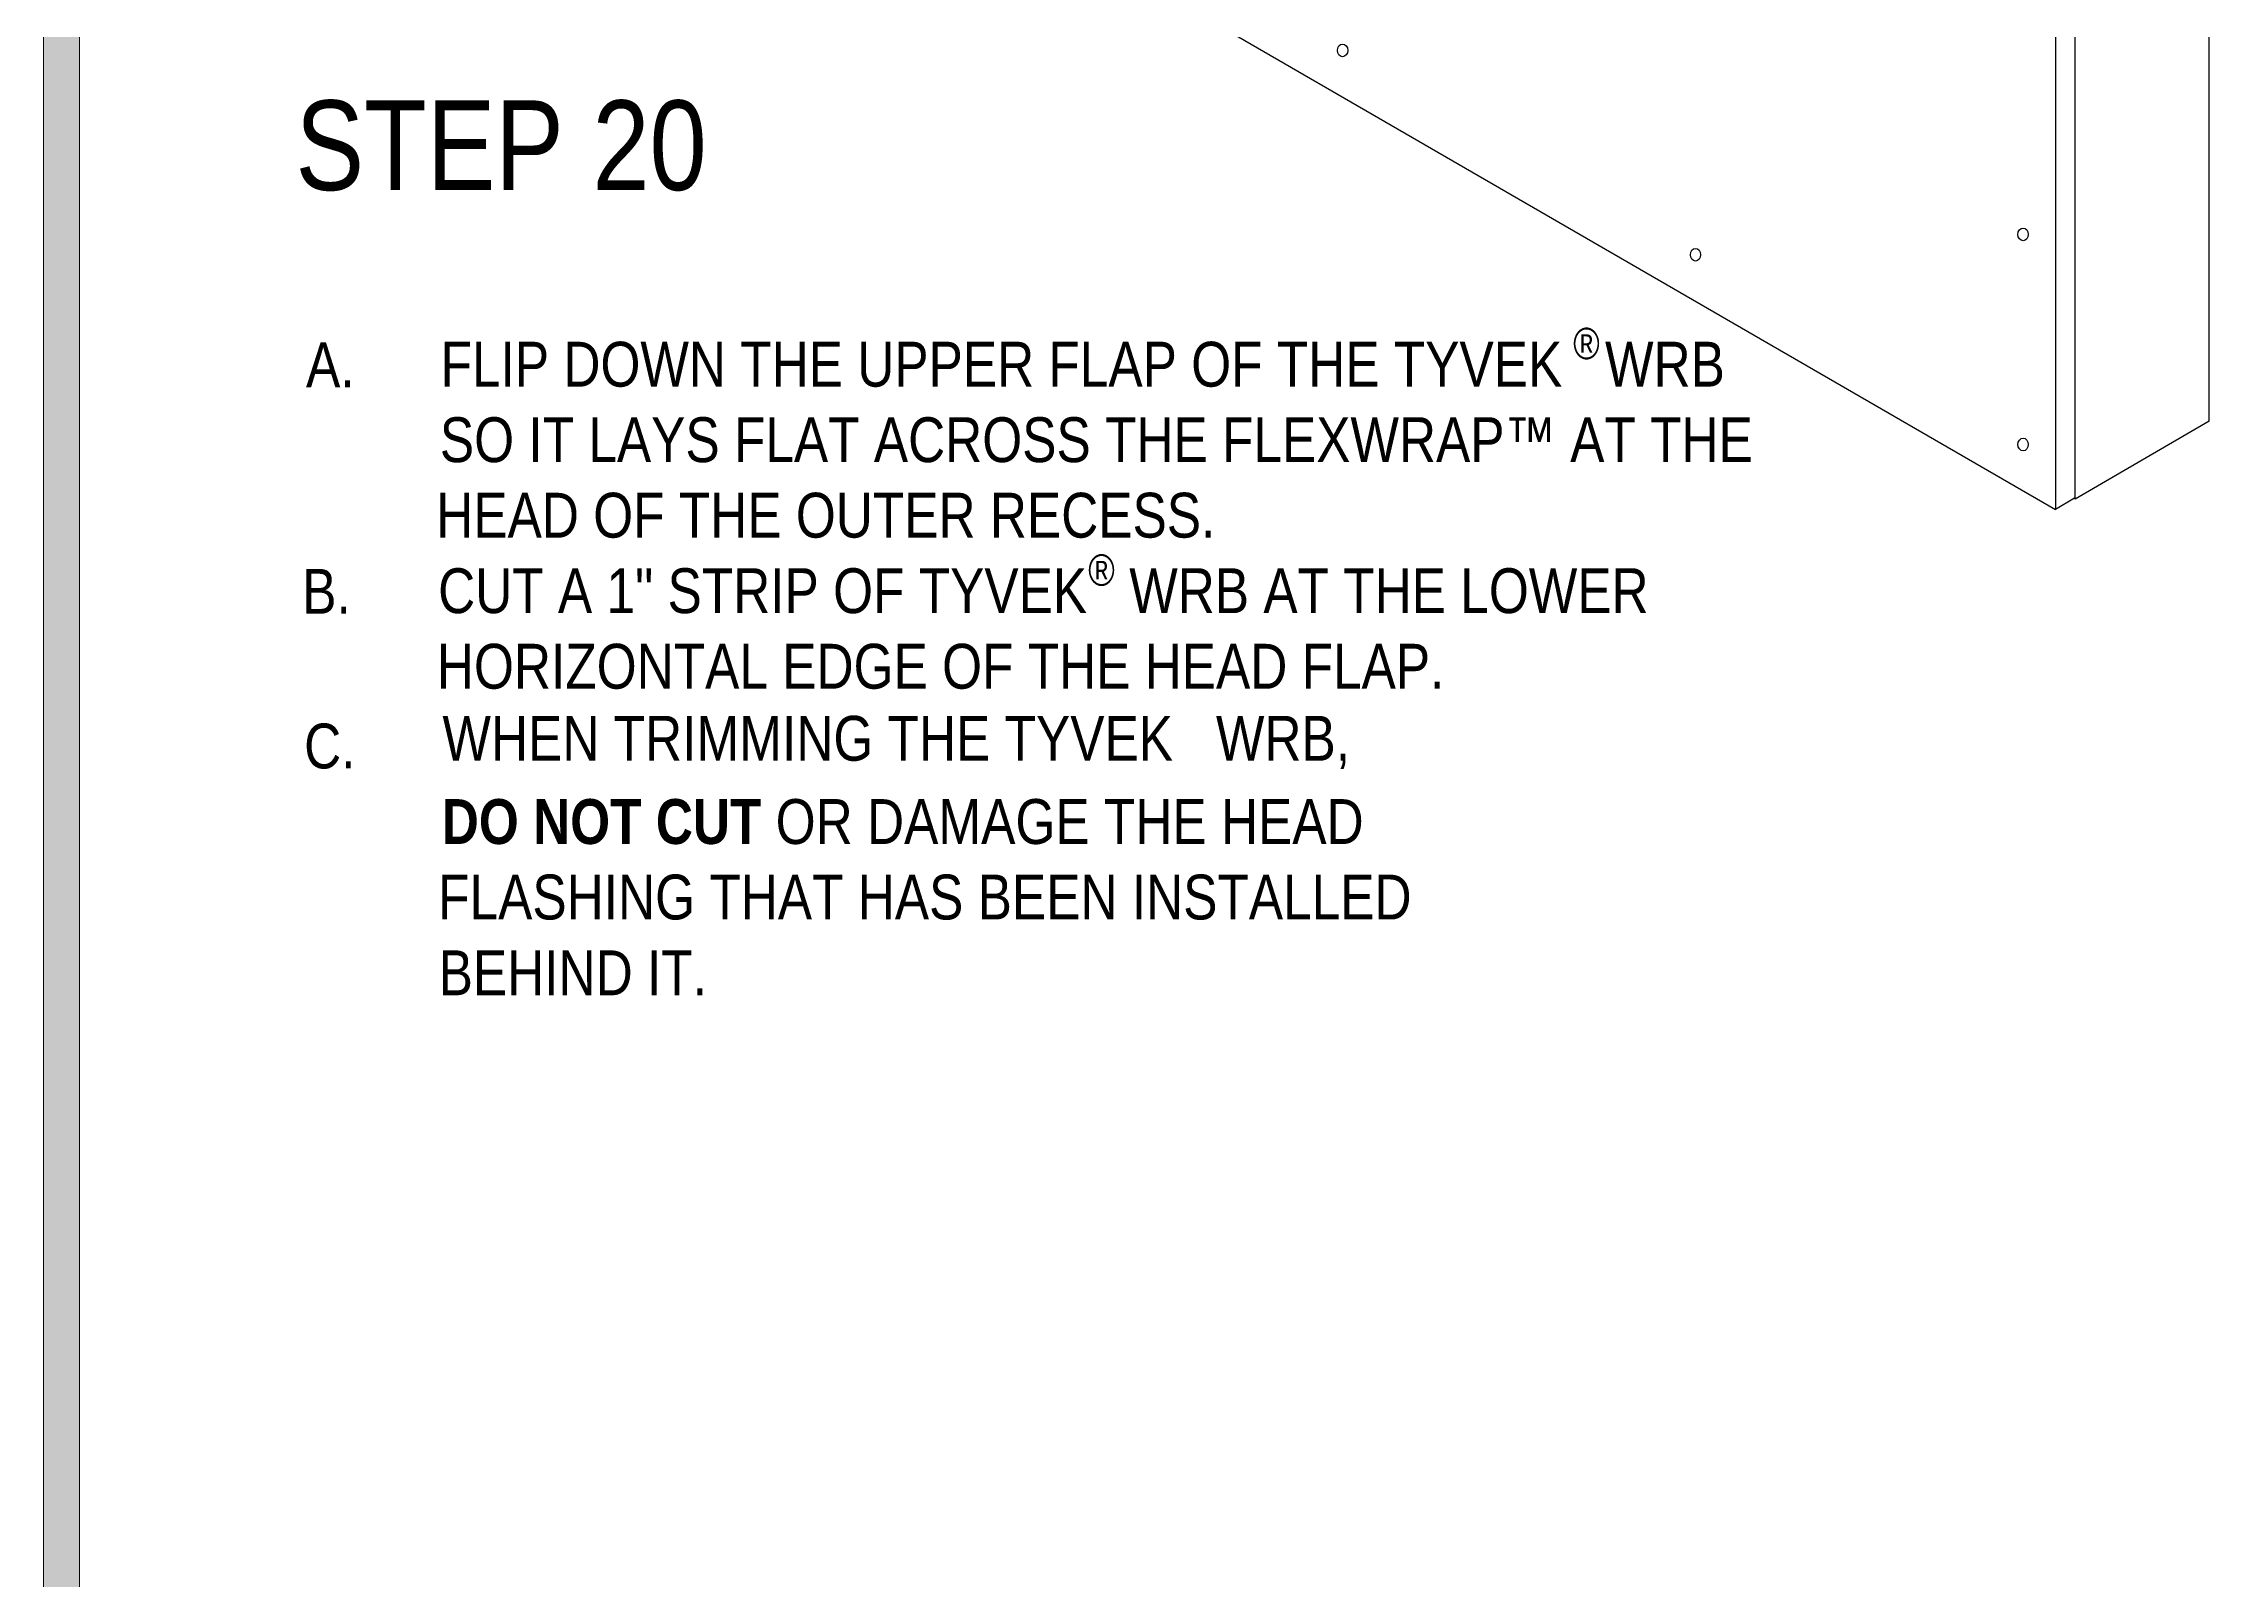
# Model space of a CAD drawing. Extents: x -1392 to 5791, y -3809 to 1722.
# Drawn here: x -1156 to -609, y -2330 to -1944 of the extents above; entities that cross this region are included whole.
import ezdxf

# ---------------------------------------------------------------- set-up
doc = ezdxf.new("R2010")
doc.units = 0
doc.header["$MEASUREMENT"] = 0
for name, color, linetype, lineweight in [('.ATI-TEXT', 7, 'Continuous', 0), ('G-ANNO-TTLB', 7, 'Continuous', 0), ('WALL SCRATCH', 7, 'Continuous', 0)]:
    doc.layers.add(name, color=color, linetype=linetype, lineweight=lineweight)

# ---------------------------------------------------------------- blocks, each defined once
blk = doc.blocks.new('Block_68')
at = {"layer": '.ATI-TEXT', "char_height": 0.2, "attachment_point": 7}
for s, insert in [('\\C18;\\c0;\\FArial Narrow|b0|i0|c1;\\H11.251642;\\W1.000000;FLIP DOWN THE UPPER FLAP OF THE TYVEK   WRB', (-1056.9, -2030.51)), ('\\C18;\\c0;\\FArial Narrow|b0|i0|c1;\\H7.876153;\\W1.000000;®', (-772.72, -2023.57)), ('\\C18;\\c0;\\FArial Narrow|b0|i0|c1;\\H11.251642;\\W1.000000;A.', (-1090.66, -2030.51)), ('\\C18;\\c0;\\FArial Narrow|b0|i0|c1;\\H11.251642;\\W1.000000;SO IT LAYS FLAT ACROSS THE FLEXWRAP™ AT THE', (-1057.08, -2049.46)), ('\\C18;\\c0;\\FArial Narrow|b0|i0|c1;\\H11.251642;\\W1.000000;HEAD OF THE OUTER RECESS.', (-1057.99, -2068.41)), ('\\C18;\\c0;\\FArial Narrow|b0|i0|c1;\\H7.876153;\\W1.000000;®', (-894.4, -2080.43)), ('\\C18;\\c0;\\FArial Narrow|b0|i0|c1;\\H11.251642;\\W1.000000;B.', (-1091.61, -2087.36)), ('\\C18;\\c0;\\FArial Narrow|b0|i0|c1;\\H11.251642;\\W1.000000;CUT A 1" STRIP OF TYVEK', (-1057.52, -2087.36)), ('\\C18;\\c0;\\FArial Narrow|b0|i0|c1;\\H11.251642;\\W1.000000;  WRB AT THE LOWER', (-891.28, -2087.36)), ('\\C18;\\c0;\\FArial Narrow|b0|i0|c1;\\H11.251642;\\W1.000000;HORIZONTAL EDGE OF THE HEAD FLAP.', (-1057.83, -2106.32))]:
    blk.add_mtext(s, dxfattribs=dict(at, insert=insert))

msp = doc.modelspace()

# ---------------------------------------------------------------- hatches: boundary and pattern name
at = {"layer": 'G-ANNO-TTLB', "true_color": 0xff00ff, "transparency": 33554687}
h = msp.add_hatch(color=6, dxfattribs=at)
edge = h.paths.add_edge_path()
edge.add_spline(control_points=[(1773.02, -3692.6), (1773.02, -3692.6), (-1156.5, -3692.6), (-1156.5, -3692.6), (-1156.5, -3692.6), (-1156.5, -1235.6), (-1156.5, -1235.6), (-1156.5, -1235.6), (1773.02, -1235.6), (1773.02, -1235.6), (1773.02, -1235.6), (1773.02, -3692.6), (1773.02, -3692.6)], knot_values=[0, 0, 0, 0, 1, 1, 1, 2, 2, 2, 3, 3, 3, 4, 4, 4, 4], degree=3, periodic=0)
edge = h.paths.add_edge_path()
edge.add_spline(control_points=[(-1147.5, -1244.6), (-1147.5, -1244.6), (-1147.5, -3683.6), (-1147.5, -3683.6), (-1147.5, -3683.6), (1764.02, -3683.6), (1764.02, -3683.6), (1764.02, -3683.6), (1764.02, -1244.6), (1764.02, -1244.6), (1764.02, -1244.6), (-1147.5, -1244.6), (-1147.5, -1244.6)], knot_values=[0, 0, 0, 0, 1, 1, 1, 2, 2, 2, 3, 3, 3, 4, 4, 4, 4], degree=3, periodic=0)
edge.add_line((-1147.5, -1244.6), (-1147.5, -1244.6))

# ---------------------------------------------------------------- linework, layer by layer
at = {"layer": 'G-ANNO-TTLB', "color": 6, "lineweight": 9, "true_color": 0xff00ff}
for p, q in [((-1156.5, -1235.6), (-1156.5, -3692.6)), ((-1147.5, -1244.6), (-1147.5, -3683.6)), ((-1147.5, -3683.6), (-1147.5, -1244.6))]:
    msp.add_line(p, q, dxfattribs=at)
at = {"layer": 'G-ANNO-TTLB'}
for points in [[(1773.02, -3692.6), (1773.02, -3692.6), (-1156.5, -3692.6), (-1156.5, -3692.6), (-1156.5, -3692.6), (-1156.5, -1235.6), (-1156.5, -1235.6), (-1156.5, -1235.6), (1773.02, -1235.6), (1773.02, -1235.6), (1773.02, -1235.6), (1773.02, -3692.6), (1773.02, -3692.6)], [(-1147.5, -1244.6), (-1147.5, -1244.6), (-1147.5, -3683.6), (-1147.5, -3683.6), (-1147.5, -3683.6), (1764.02, -3683.6), (1764.02, -3683.6), (1764.02, -3683.6), (1764.02, -1244.6), (1764.02, -1244.6), (1764.02, -1244.6), (-1147.5, -1244.6), (-1147.5, -1244.6)]]:
    msp.add_open_spline(points, degree=3, knots=[0, 0, 0, 0, 1, 1, 1, 2, 2, 2, 3, 3, 3, 4, 4, 4, 4], dxfattribs=at)
at = {"layer": 'WALL SCRATCH', "color": 33, "lineweight": 25, "true_color": 0xcc9966}
for q in [(-613.19, -1614.7), (-646.8, -2058.63)]:
    msp.add_line((-613.19, -2039.06), q, dxfattribs=at)
at = {"layer": 'WALL SCRATCH', "color": 2, "lineweight": 25, "true_color": 0xffff00}
for p, q in [((-646.8, -2058.63), (-646.8, -1634.27)), ((-651.75, -1636.8), (-651.75, -2061.16)), ((-920.54, -1905.55), (-651.75, -2061.16)), ((-920.54, -1905.55), (-651.75, -2061.16)), ((-646.94, -2058.38), (-651.75, -2061.16))]:
    msp.add_line(p, q, dxfattribs=at)
at = {"layer": 'WALL SCRATCH', "color": 252, "lineweight": 25, "true_color": 0x848484}
msp.add_lwpolyline([(-659.04, -1956.36)], dxfattribs=at)
for centre in [(-830.58, -1945.97), (-659.86, -1992.15), (-742.05, -1997.26), (-659.86, -2044.88)]:
    msp.add_ellipse(centre, major_axis=(0, 1.59), ratio=0.812499, dxfattribs=at)

# ---------------------------------------------------------------- block references
at = {"layer": '.ATI-TEXT'}
msp.add_blockref('Block_68', (0, 0), dxfattribs=at)

# ---------------------------------------------------------------- texts
at = {"layer": '.ATI-TEXT', "char_height": 0.2, "attachment_point": 7}
for s, insert in [('\\C18;\\c0;\\FArial Narrow|b0|i0|c1;\\H22.503291;\\W1.000000;STEP 20', (-1093.29, -1981.34)), ('\\C18;\\c0;\\FArial Narrow|b0|i0|c1;\\H11.253398;\\W1.000000;C.', (-1091.14, -2126.34)), ('\\C18;\\c0;\\FArial Narrow|b0|i0|c1;\\H11.253398;\\W1.000000;WHEN TRIMMING THE TYVEK   WRB,', (-1056.43, -2126.34)), ('\\C18;\\c0;\\FArial Narrow Bold|b1|i0|c1;\\H11.253625;\\W1.000000;DO NOT CUT \\FArial Narrow|b0|i0|c1;OR DAMAGE THE HEAD', (-1056.61, -2145.3)), ('\\C18;\\c0;\\FArial Narrow|b0|i0|c1;\\H11.253625;\\W1.000000;FLASHING THAT HAS BEEN INSTALLED', (-1057.51, -2164.25)), ('\\C18;\\c0;\\FArial Narrow|b0|i0|c1;\\H11.253625;\\W1.000000;BEHIND IT.', (-1057.38, -2183.11))]:
    msp.add_mtext(s, dxfattribs=dict(at, insert=insert))

doc.saveas('drawing.dxf')
